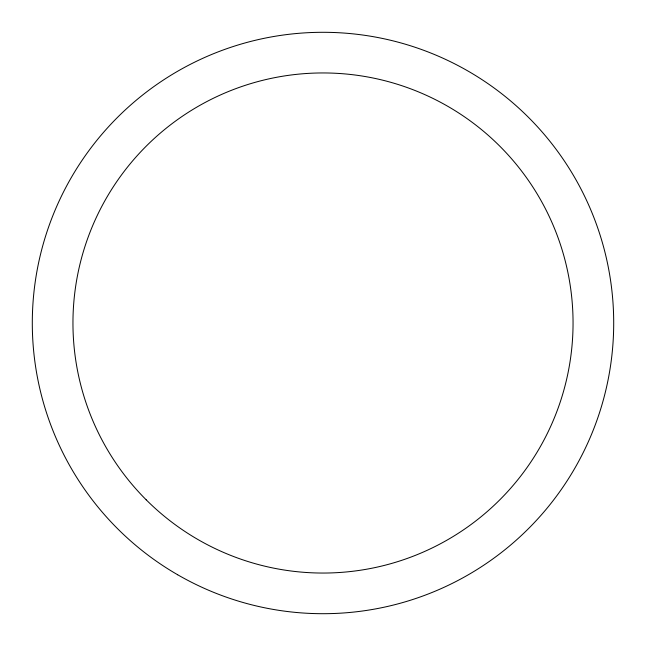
<?xml version="1.0" encoding="UTF-8"?>
<svg xmlns="http://www.w3.org/2000/svg" width="646" height="646" viewBox="0 0 646 646"><rect width="100%" height="100%" fill="white"/><g stroke="black" fill="none" stroke-linecap="round" stroke-linejoin="round"><path stroke-width="0.97" d="M177.65 574.754A290.7 290.7 0 0 0 613.7 323A290.7 290.7 0 0 0 177.65 71.246A290.7 290.7 0 0 0 177.65 574.754M146.19 499.81A250.05 250.05 0 0 0 564.531 387.713A250.05 250.05 0 0 0 258.287 81.469A250.05 250.05 0 0 0 146.19 499.81"/></g></svg>
